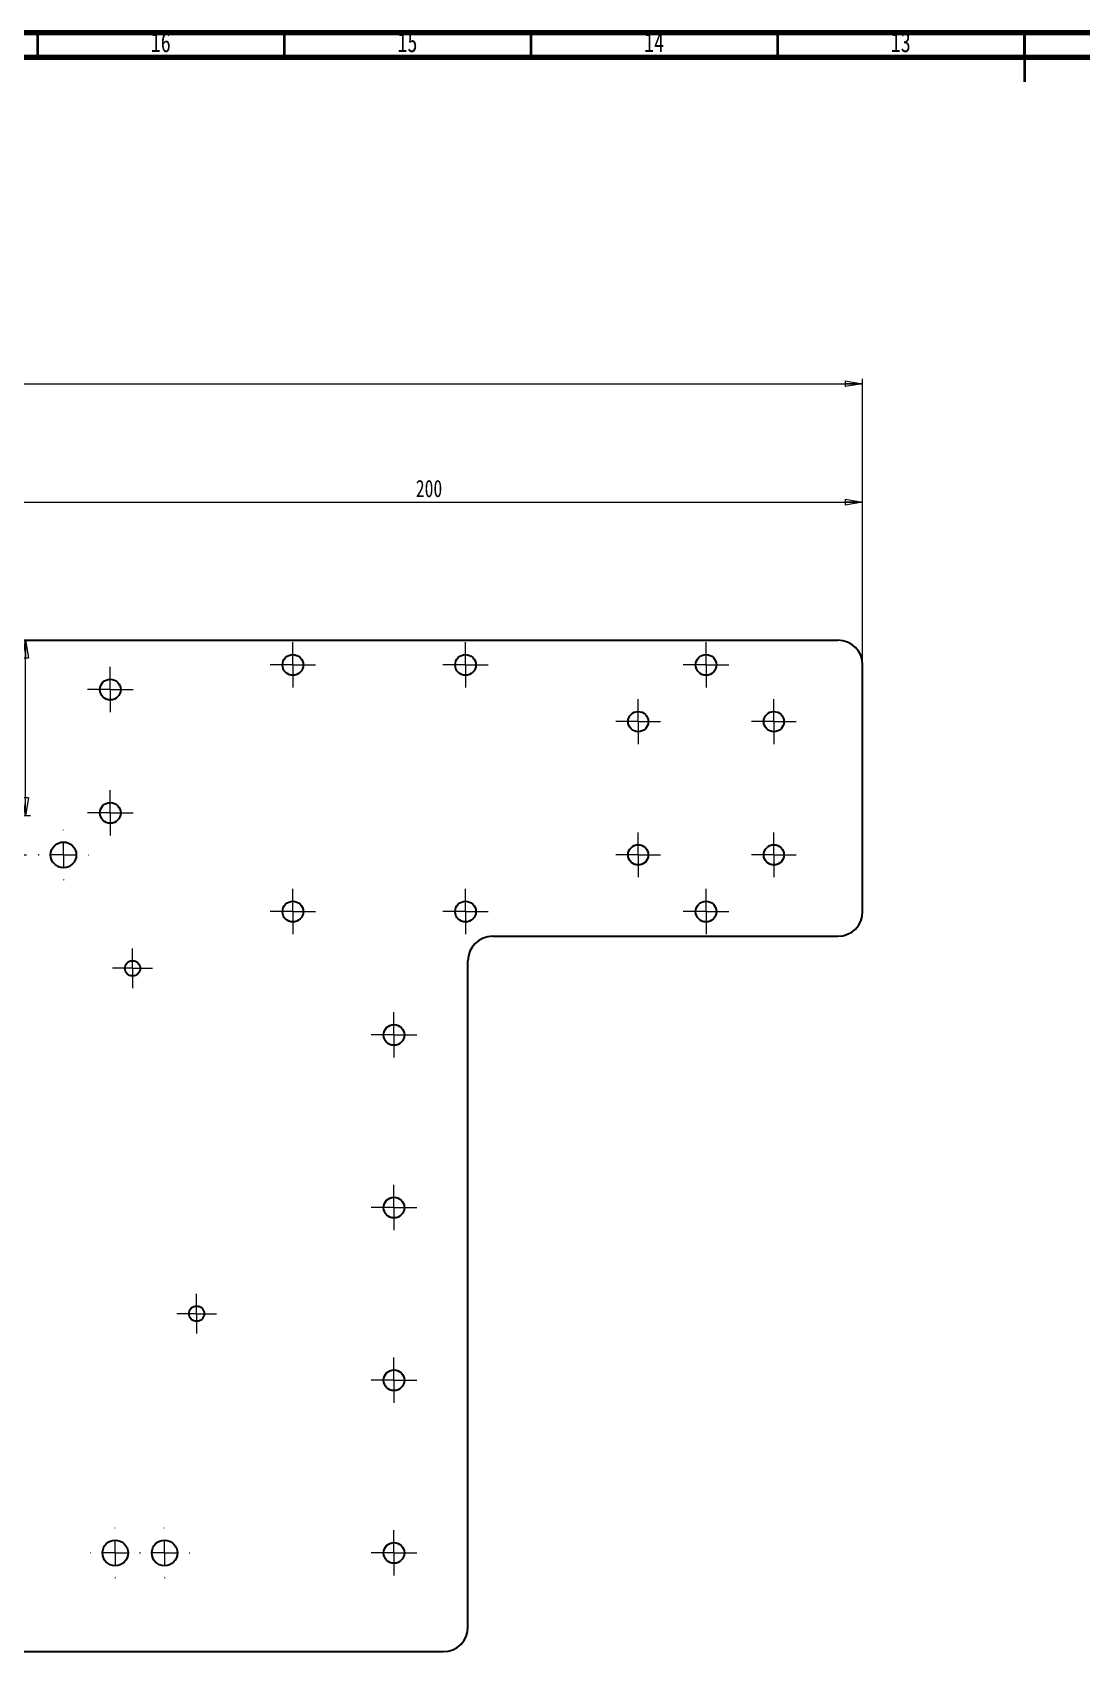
# Model space of a CAD drawing. Header units: millimetres. Extents: x 15 to 1184, y 5 to 836.
# Drawn here: x 398.4 to 611.1, y 507.8 to 836 of the extents above; entities that cross this region are included whole.
import ezdxf

# ---------------------------------------------------------------- set-up
doc = ezdxf.new("R2010")
doc.units = ezdxf.units.MM
doc.styles.add('SLDTEXTSTYLE0', font='TXT', dxfattribs={"width": 0.75})
doc.dimstyles.new('SLDDIMSTYLE0', dxfattribs={"dimtxt": 3.5, "dimasz": 3.556, "dimexe": 0, "dimexo": 0.0625, "dimgap": 0.875, "dimtad": 1, "dimrnd": 1e-09, "dimzin": 12, "dimdsep": 46, "dimtxsty": 'SLDTEXTSTYLE0', "dimblk1": 'CLOSED', "dimblk2": 'CLOSED', "dimsah": 1, "dimcen": 0.09, "dimadec": 0, "dimazin": 3, "dimtfac": 1, "dimtofl": 0, "dimtmove": 0, "dimatfit": 3, "dimldrblk": 'CLOSED', "dimfxl": 1, "dimfrac": 2, "dimtolj": 1, "dimtzin": 12, "dimarcsym": 0})
doc.dimstyles.new('SLDDIMSTYLE3', dxfattribs={"dimtxt": 3.5, "dimasz": 3.556, "dimexe": 0, "dimexo": 0.0625, "dimgap": 0.875, "dimtad": 1, "dimrnd": 1e-09, "dimzin": 4, "dimdsep": 46, "dimtxsty": 'SLDTEXTSTYLE0', "dimblk1": 'CLOSED', "dimblk2": 'CLOSED', "dimsah": 1, "dimcen": 0.09, "dimadec": 0, "dimazin": 1, "dimtfac": 1, "dimtofl": 0, "dimtmove": 0, "dimatfit": 3, "dimldrblk": 'CLOSED', "dimfxl": 1, "dimfrac": 2, "dimtolj": 1, "dimtzin": 12, "dimarcsym": 0})

# ---------------------------------------------------------------- blocks, each defined once
blk = doc.blocks.new('_Closed')
at = {"color": 0, "linetype": 'ByBlock', "lineweight": -2}
for p, q in [((-1, 0.166667), (0, 0)), ((-1, 0.166667), (-1, -0.166667)), ((0, 0), (-1, -0.166667)), ((0, 0), (-1, 0))]:
    blk.add_line(p, q, dxfattribs=at)
blk = doc.blocks.new('_D')
at = {"color": 7, "linetype": 'Continuous', "lineweight": 18}
for p, q in [((166.69, 708.79), (166.69, 765.79)), ((166.69, 764.79), (566.69, 764.79)), ((566.69, 708.79), (566.69, 765.79))]:
    blk.add_line(p, q, dxfattribs=at)
at = {"color": 7, "linetype": 'Continuous', "lineweight": 18, "xscale": 3.556, "yscale": 3.556, "rotation": 180}
blk.add_blockref('_Closed', (166.69, 764.79, -1.5), dxfattribs=at)
at = {"color": 7, "linetype": 'Continuous', "lineweight": 18, "xscale": 3.556, "yscale": 3.556}
blk.add_blockref('_Closed', (566.69, 764.79, -1.5), dxfattribs=at)
at = {"color": 7, "linetype": 'Continuous', "lineweight": 18, "insert": (368.54, 769.3), "char_height": 3.5, "attachment_point": 1, "style": 'SLDTEXTSTYLE0'}
blk.add_mtext('400', dxfattribs=at)
blk = doc.blocks.new('_D_19')
at = {"color": 7, "linetype": 'Continuous', "lineweight": 18}
for p, q in [((397.03, 677.29), (397.03, 712.79)), ((373.24, 677.29), (398.03, 677.29))]:
    blk.add_line(p, q, dxfattribs=at)
at = {"color": 7, "linetype": 'Continuous', "lineweight": 18, "xscale": 3.556, "yscale": 3.556}
for p, rotation in [((397.03, 712.79, -1.5), 90), ((397.03, 677.29, -1.5), 270)]:
    blk.add_blockref('_Closed', p, dxfattribs=dict(at, rotation=rotation))
at = {"color": 7, "linetype": 'Continuous', "lineweight": 18, "insert": (392.52, 689.8), "char_height": 3.5, "attachment_point": 1, "rotation": 90, "style": 'SLDTEXTSTYLE0'}
blk.add_mtext('35.50', dxfattribs=at)
blk = doc.blocks.new('_D_20')
at = {"color": 7, "linetype": 'Continuous', "lineweight": 18}
for p, q in [((366.69, 683.84), (366.69, 741.79)), ((566.69, 708.79), (566.69, 741.79)), ((366.69, 740.79), (566.69, 740.79))]:
    blk.add_line(p, q, dxfattribs=at)
at = {"color": 7, "linetype": 'Continuous', "lineweight": 18, "xscale": 3.556, "yscale": 3.556, "rotation": 180}
blk.add_blockref('_Closed', (366.69, 740.79, -1.5), dxfattribs=at)
at = {"color": 7, "linetype": 'Continuous', "lineweight": 18, "xscale": 3.556, "yscale": 3.556}
blk.add_blockref('_Closed', (566.69, 740.79, -1.5), dxfattribs=at)
at = {"color": 7, "linetype": 'Continuous', "lineweight": 18, "insert": (476.12, 745.3), "char_height": 3.5, "attachment_point": 1, "style": 'SLDTEXTSTYLE0'}
blk.add_mtext('200', dxfattribs=at)
blk = doc.blocks.new('SW_CENTERMARKSYMBOL_0')
at = {"color": 0, "linetype": 'Continuous', "lineweight": 0}
for p, q in [((0, 2.5), (0, 4.6)), ((-2.5, 0), (-4.6, 0)), ((0, 0), (-2.5, 0)), ((0, 0), (0, 2.5)), ((0, 0), (0, -2.5)), ((0, 0), (2.5, 0)), ((2.5, 0), (4.6, 0)), ((0, -2.5), (0, -4.6))]:
    blk.add_line(p, q, dxfattribs=at)
blk = doc.blocks.new('SW_CENTERMARKSYMBOL_3')
at = {"color": 0, "linetype": 'Continuous', "lineweight": 0}
for p, q in [((0, 2.5), (0, 4.6)), ((-2.5, 0), (-4.6, 0)), ((0, 0), (-2.5, 0)), ((0, 0), (0, 2.5)), ((0, 0), (0, -2.5)), ((0, 0), (2.5, 0)), ((2.5, 0), (4.6, 0)), ((0, -2.5), (0, -4.6))]:
    blk.add_line(p, q, dxfattribs=at)
blk = doc.blocks.new('SW_CENTERMARKSYMBOL_6')
at = {"color": 0, "linetype": 'Continuous', "lineweight": 0}
for p, q in [((0, 2.5), (0, 4.6)), ((-2.5, 0), (-4.6, 0)), ((0, 0), (-2.5, 0)), ((0, 0), (0, 2.5)), ((0, 0), (0, -2.5)), ((0, 0), (2.5, 0)), ((2.5, 0), (4.6, 0)), ((0, -2.5), (0, -4.6))]:
    blk.add_line(p, q, dxfattribs=at)
blk = doc.blocks.new('SW_CENTERMARKSYMBOL_7')
at = {"color": 0, "linetype": 'Continuous', "lineweight": 0}
for p, q in [((0, 2.5), (0, 4.6)), ((-2.5, 0), (-4.6, 0)), ((0, 0), (-2.5, 0)), ((0, 0), (0, 2.5)), ((0, 0), (0, -2.5)), ((0, 0), (2.5, 0)), ((2.5, 0), (4.6, 0)), ((0, -2.5), (0, -4.6))]:
    blk.add_line(p, q, dxfattribs=at)
blk = doc.blocks.new('SW_CENTERMARKSYMBOL_8')
at = {"color": 0, "linetype": 'Continuous', "lineweight": 0}
for p, q in [((0, 2.5), (0, 4.6)), ((-2.5, 0), (-4.6, 0)), ((0, 0), (-2.5, 0)), ((0, 0), (0, 2.5)), ((0, 0), (0, -2.5)), ((0, 0), (2.5, 0)), ((2.5, 0), (4.6, 0)), ((0, -2.5), (0, -4.6))]:
    blk.add_line(p, q, dxfattribs=at)
blk = doc.blocks.new('SW_CENTERMARKSYMBOL_9')
at = {"color": 0, "linetype": 'Continuous', "lineweight": 0}
for p, q in [((0, 2.5), (0, 4.6)), ((-2.5, 0), (-4.6, 0)), ((0, 0), (-2.5, 0)), ((0, 0), (0, 2.5)), ((0, 0), (0, -2.5)), ((0, 0), (2.5, 0)), ((2.5, 0), (4.6, 0)), ((0, -2.5), (0, -4.6))]:
    blk.add_line(p, q, dxfattribs=at)
blk = doc.blocks.new('SW_CENTERMARKSYMBOL_10')
at = {"color": 0, "linetype": 'Continuous', "lineweight": 0}
for p, q in [((0, 2.5), (0, 4.6)), ((-2.5, 0), (-4.6, 0)), ((0, 0), (-2.5, 0)), ((0, 0), (0, 2.5)), ((0, 0), (0, -2.5)), ((0, 0), (2.5, 0)), ((2.5, 0), (4.6, 0)), ((0, -2.5), (0, -4.6))]:
    blk.add_line(p, q, dxfattribs=at)
blk = doc.blocks.new('SW_CENTERMARKSYMBOL_11')
at = {"color": 0, "linetype": 'Continuous', "lineweight": 0}
for p, q in [((0, 2.5), (0, 4.55)), ((-2.5, 0), (-4.55, 0)), ((0, 0), (-2.5, 0)), ((0, 0), (0, 2.5)), ((0, 0), (0, -2.5)), ((0, 0), (2.5, 0)), ((2.5, 0), (4.55, 0)), ((0, -2.5), (0, -4.55))]:
    blk.add_line(p, q, dxfattribs=at)
blk = doc.blocks.new('SW_CENTERMARKSYMBOL_12')
at = {"color": 0, "linetype": 'Continuous', "lineweight": 0}
for p, q in [((0, 2.5), (0, 4.55)), ((-2.5, 0), (-4.55, 0)), ((0, 0), (-2.5, 0)), ((0, 0), (0, 2.5)), ((0, 0), (0, -2.5)), ((0, 0), (2.5, 0)), ((2.5, 0), (4.55, 0)), ((0, -2.5), (0, -4.55))]:
    blk.add_line(p, q, dxfattribs=at)
blk = doc.blocks.new('SW_CENTERMARKSYMBOL_13')
at = {"color": 0, "linetype": 'Continuous', "lineweight": 0}
for p, q in [((0, 2.5), (0, 4.55)), ((-2.5, 0), (-4.55, 0)), ((0, 0), (-2.5, 0)), ((0, 0), (0, 2.5)), ((0, 0), (0, -2.5)), ((0, 0), (2.5, 0)), ((2.5, 0), (4.55, 0)), ((0, -2.5), (0, -4.55))]:
    blk.add_line(p, q, dxfattribs=at)
blk = doc.blocks.new('SW_CENTERMARKSYMBOL_14')
at = {"color": 0, "linetype": 'Continuous', "lineweight": 0}
for p, q in [((0, 2.5), (0, 4.55)), ((-2.5, 0), (-4.55, 0)), ((0, 0), (-2.5, 0)), ((0, 0), (0, 2.5)), ((0, 0), (0, -2.5)), ((0, 0), (2.5, 0)), ((2.5, 0), (4.55, 0)), ((0, -2.5), (0, -4.55))]:
    blk.add_line(p, q, dxfattribs=at)
blk = doc.blocks.new('SW_CENTERMARKSYMBOL_15')
at = {"color": 0, "linetype": 'Continuous', "lineweight": 0}
for p, q in [((0, 2.5), (0, 4.6)), ((-2.5, 0), (-4.6, 0)), ((0, 0), (-2.5, 0)), ((0, 0), (0, 2.5)), ((0, 0), (0, -2.5)), ((0, 0), (2.5, 0)), ((2.5, 0), (4.6, 0)), ((0, -2.5), (0, -4.6))]:
    blk.add_line(p, q, dxfattribs=at)
blk = doc.blocks.new('SW_CENTERMARKSYMBOL_26')
at = {"color": 0, "linetype": 'Continuous', "lineweight": 0}
for p, q in [((0, 2.5), (0, 4.6)), ((-2.5, 0), (-4.6, 0)), ((0, 0), (-2.5, 0)), ((0, 0), (0, 2.5)), ((0, 0), (0, -2.5)), ((0, 0), (2.5, 0)), ((2.5, 0), (4.6, 0)), ((0, -2.5), (0, -4.6))]:
    blk.add_line(p, q, dxfattribs=at)
blk = doc.blocks.new('SW_CENTERMARKSYMBOL_27')
at = {"color": 0, "linetype": 'Continuous', "lineweight": 0}
for p, q in [((0, 2.5), (0, 4.6)), ((-2.5, 0), (-4.6, 0)), ((0, 0), (-2.5, 0)), ((0, 0), (0, 2.5)), ((0, 0), (0, -2.5)), ((0, 0), (2.5, 0)), ((2.5, 0), (4.6, 0)), ((0, -2.5), (0, -4.6))]:
    blk.add_line(p, q, dxfattribs=at)
blk = doc.blocks.new('SW_CENTERMARKSYMBOL_28')
at = {"color": 0, "linetype": 'Continuous', "lineweight": 0}
for p, q in [((0, 2.5), (0, 4.6)), ((-2.5, 0), (-4.6, 0)), ((0, 0), (-2.5, 0)), ((0, 0), (0, 2.5)), ((0, 0), (0, -2.5)), ((0, 0), (2.5, 0)), ((2.5, 0), (4.6, 0)), ((0, -2.5), (0, -4.6))]:
    blk.add_line(p, q, dxfattribs=at)
blk = doc.blocks.new('SW_CENTERMARKSYMBOL_31')
at = {"color": 0, "linetype": 'Continuous', "lineweight": 0}
for p, q in [((0, 2.5), (0, 4.6)), ((-2.5, 0), (-4.6, 0)), ((0, 0), (-2.5, 0)), ((0, 0), (0, 2.5)), ((0, 0), (0, -2.5)), ((0, 0), (2.5, 0)), ((2.5, 0), (4.6, 0)), ((0, -2.5), (0, -4.6))]:
    blk.add_line(p, q, dxfattribs=at)
blk = doc.blocks.new('SW_CENTERMARKSYMBOL_35')
at = {"color": 0, "linetype": 'Continuous', "lineweight": 0}
for p, q in [((0, 5), (0, 5.1)), ((-5, 0), (-5.1, 0)), ((0, 0), (-2.5, 0)), ((0, 0), (0, 2.5)), ((0, 0), (0, -2.5)), ((0, 0), (2.5, 0)), ((5, 0), (5.1, 0)), ((0, -5), (0, -5.1))]:
    blk.add_line(p, q, dxfattribs=at)
blk = doc.blocks.new('SW_CENTERMARKSYMBOL_38')
at = {"color": 0, "linetype": 'Continuous', "lineweight": 0}
for p, q in [((0, 5), (0, 5.1)), ((-5, 0), (-5.1, 0)), ((0, 0), (-2.5, 0)), ((0, 0), (0, 2.5)), ((0, 0), (0, -2.5)), ((0, 0), (2.5, 0)), ((5, 0), (5.1, 0)), ((0, -5), (0, -5.1))]:
    blk.add_line(p, q, dxfattribs=at)
blk = doc.blocks.new('SW_CENTERMARKSYMBOL_39')
at = {"color": 0, "linetype": 'Continuous', "lineweight": 0}
for p, q in [((0, 5), (0, 5.1)), ((-5, 0), (-5.1, 0)), ((0, 0), (-2.5, 0)), ((0, 0), (0, 2.5)), ((0, 0), (0, -2.5)), ((0, 0), (2.5, 0)), ((5, 0), (5.1, 0)), ((0, -5), (0, -5.1))]:
    blk.add_line(p, q, dxfattribs=at)
blk = doc.blocks.new('SW_CENTERMARKSYMBOL_40')
at = {"color": 0, "linetype": 'Continuous', "lineweight": 0}
for p, q in [((0, 5), (0, 5.1)), ((-5, 0), (-5.1, 0)), ((0, 0), (-2.5, 0)), ((0, 0), (0, 2.5)), ((0, 0), (0, -2.5)), ((0, 0), (2.5, 0)), ((5, 0), (5.1, 0)), ((0, -5), (0, -5.1))]:
    blk.add_line(p, q, dxfattribs=at)
blk = doc.blocks.new('SW_CENTERMARKSYMBOL_43')
at = {"color": 0, "linetype": 'Continuous', "lineweight": 0}
for p, q in [((0, 2.5), (0, 4.05)), ((-2.5, 0), (-4.05, 0)), ((0, 0), (-2.5, 0)), ((0, 0), (0, 2.5)), ((0, 0), (0, -2.5)), ((0, 0), (2.5, 0)), ((2.5, 0), (4.05, 0)), ((0, -2.5), (0, -4.05))]:
    blk.add_line(p, q, dxfattribs=at)
blk = doc.blocks.new('SW_CENTERMARKSYMBOL_44')
at = {"color": 0, "linetype": 'Continuous', "lineweight": 0}
for p, q in [((0, 2.5), (0, 4.05)), ((-2.5, 0), (-4.05, 0)), ((0, 0), (-2.5, 0)), ((0, 0), (0, 2.5)), ((0, 0), (0, -2.5)), ((0, 0), (2.5, 0)), ((2.5, 0), (4.05, 0)), ((0, -2.5), (0, -4.05))]:
    blk.add_line(p, q, dxfattribs=at)

msp = doc.modelspace()

# ---------------------------------------------------------------- linework, layer by layer
at = {"color": 7, "linetype": 'Continuous', "lineweight": 70}
for p, q in [((15, 836), (1184, 836)), ((20, 831), (1179, 831))]:
    msp.add_line(p, q, dxfattribs=at)
at = {"color": 7, "linetype": 'Continuous', "lineweight": 35}
for p, q in [((399.5, 831), (399.5, 836)), ((449.5, 831), (449.5, 836)), ((499.5, 831), (499.5, 836)), ((549.5, 831), (549.5, 836)), ((599.5, 836), (599.5, 826)), ((599.5, 831), (599.5, 836))]:
    msp.add_line(p, q, dxfattribs=at)
at = {"color": 7, "linetype": 'Continuous', "lineweight": 25}
for p, q in [((171.695, 712.79), (561.695, 712.79)), ((566.695, 657.79), (566.695, 707.79)), ((491.695, 652.79), (561.695, 652.79)), ((486.695, 512.79), (486.695, 647.79)), ((251.695, 507.79), (481.695, 507.79))]:
    msp.add_line(p, q, dxfattribs=at)
for centre, radius in [((451.195, 707.79), 2.1), ((486.195, 707.79), 2.1), ((534.945, 707.79), 2.1), ((414.195, 702.79), 2.1), ((521.195, 696.29), 2.05), ((548.695, 696.29), 2.05), ((414.195, 677.79), 2.1), ((404.695, 669.29), 2.6), ((521.195, 669.29), 2.05), ((548.695, 669.29), 2.05), ((451.195, 657.79), 2.1), ((486.195, 657.79), 2.1), ((534.945, 657.79), 2.1), ((418.695, 646.29), 1.55), ((471.695, 632.79), 2.1), ((471.695, 597.79), 2.1), ((431.695, 576.29), 1.55), ((471.695, 562.79), 2.1), ((415.195, 527.79), 2.6), ((425.195, 527.79), 2.6), ((471.695, 527.79), 2.1)]:
    msp.add_circle(centre, radius, dxfattribs=at)
for centre, start, end in [((561.695, 707.79), 0, 90), ((561.695, 657.79), 270, 0), ((491.695, 647.79), 90, 180), ((481.695, 512.79), 270, 0)]:
    msp.add_arc(centre, 5, start, end, dxfattribs=at)

# ---------------------------------------------------------------- block references
at = {"color": 7, "linetype": 'Continuous', "lineweight": 0}
for name, p in [('SW_CENTERMARKSYMBOL_15', (451.195, 707.79)), ('SW_CENTERMARKSYMBOL_8', (486.195, 707.79)), ('SW_CENTERMARKSYMBOL_7', (534.945, 707.79)), ('SW_CENTERMARKSYMBOL_0', (414.195, 702.79)), ('SW_CENTERMARKSYMBOL_13', (521.195, 696.29)), ('SW_CENTERMARKSYMBOL_11', (548.695, 696.29)), ('SW_CENTERMARKSYMBOL_3', (414.195, 677.79)), ('SW_CENTERMARKSYMBOL_40', (394.695, 669.29)), ('SW_CENTERMARKSYMBOL_35', (404.695, 669.29)), ('SW_CENTERMARKSYMBOL_14', (521.195, 669.29)), ('SW_CENTERMARKSYMBOL_12', (548.695, 669.29)), ('SW_CENTERMARKSYMBOL_9', (451.195, 657.79)), ('SW_CENTERMARKSYMBOL_10', (486.195, 657.79)), ('SW_CENTERMARKSYMBOL_6', (534.945, 657.79)), ('SW_CENTERMARKSYMBOL_43', (418.695, 646.29)), ('SW_CENTERMARKSYMBOL_28', (471.695, 632.79)), ('SW_CENTERMARKSYMBOL_27', (471.695, 597.79)), ('SW_CENTERMARKSYMBOL_44', (431.695, 576.29)), ('SW_CENTERMARKSYMBOL_26', (471.695, 562.79)), ('SW_CENTERMARKSYMBOL_38', (415.195, 527.79)), ('SW_CENTERMARKSYMBOL_39', (425.195, 527.79)), ('SW_CENTERMARKSYMBOL_31', (471.695, 527.79))]:
    msp.add_blockref(name, p, dxfattribs=at)

# ---------------------------------------------------------------- texts
at = {"color": 7, "linetype": 'Continuous', "lineweight": 0, "char_height": 3.9688, "attachment_point": 2, "style": 'SLDTEXTSTYLE0'}
for s, insert in [('16', (424.42, 835.968)), ('15', (474.42, 835.968)), ('14', (524.42, 835.968)), ('13', (574.42, 835.968))]:
    msp.add_mtext(s, dxfattribs=dict(at, insert=insert))

# ---------------------------------------------------------------- dimensions: what is measured, and where the dimension line sits
at = {"color": 7, "linetype": 'Continuous', "lineweight": 18}
for base, p1, picture, middle in [((566.695, 764.79), (166.695, 707.79), '_D', (372.417, 764.79)), ((566.695, 740.79), (366.695, 682.84), '_D_20', (480, 740.79))]:
    dim = msp.add_linear_dim(base=base, p1=p1, p2=(566.695, 707.79), dimstyle='SLDDIMSTYLE0', dxfattribs=at)
    dim.commit()
    dim.dimension.update_dxf_attribs({"geometry": picture, "text_midpoint": middle, "dimtype": 160})
dim = msp.add_linear_dim(base=(397.028, 712.79), p1=(372.245, 677.29), p2=(561.695, 712.79), angle=90, dimstyle='SLDDIMSTYLE3', dxfattribs=at)
dim.commit()
dim.dimension.update_dxf_attribs({"geometry": '_D_19', "text_midpoint": (397.028, 695.619), "dimtype": 160})

doc.saveas('drawing.dxf')
